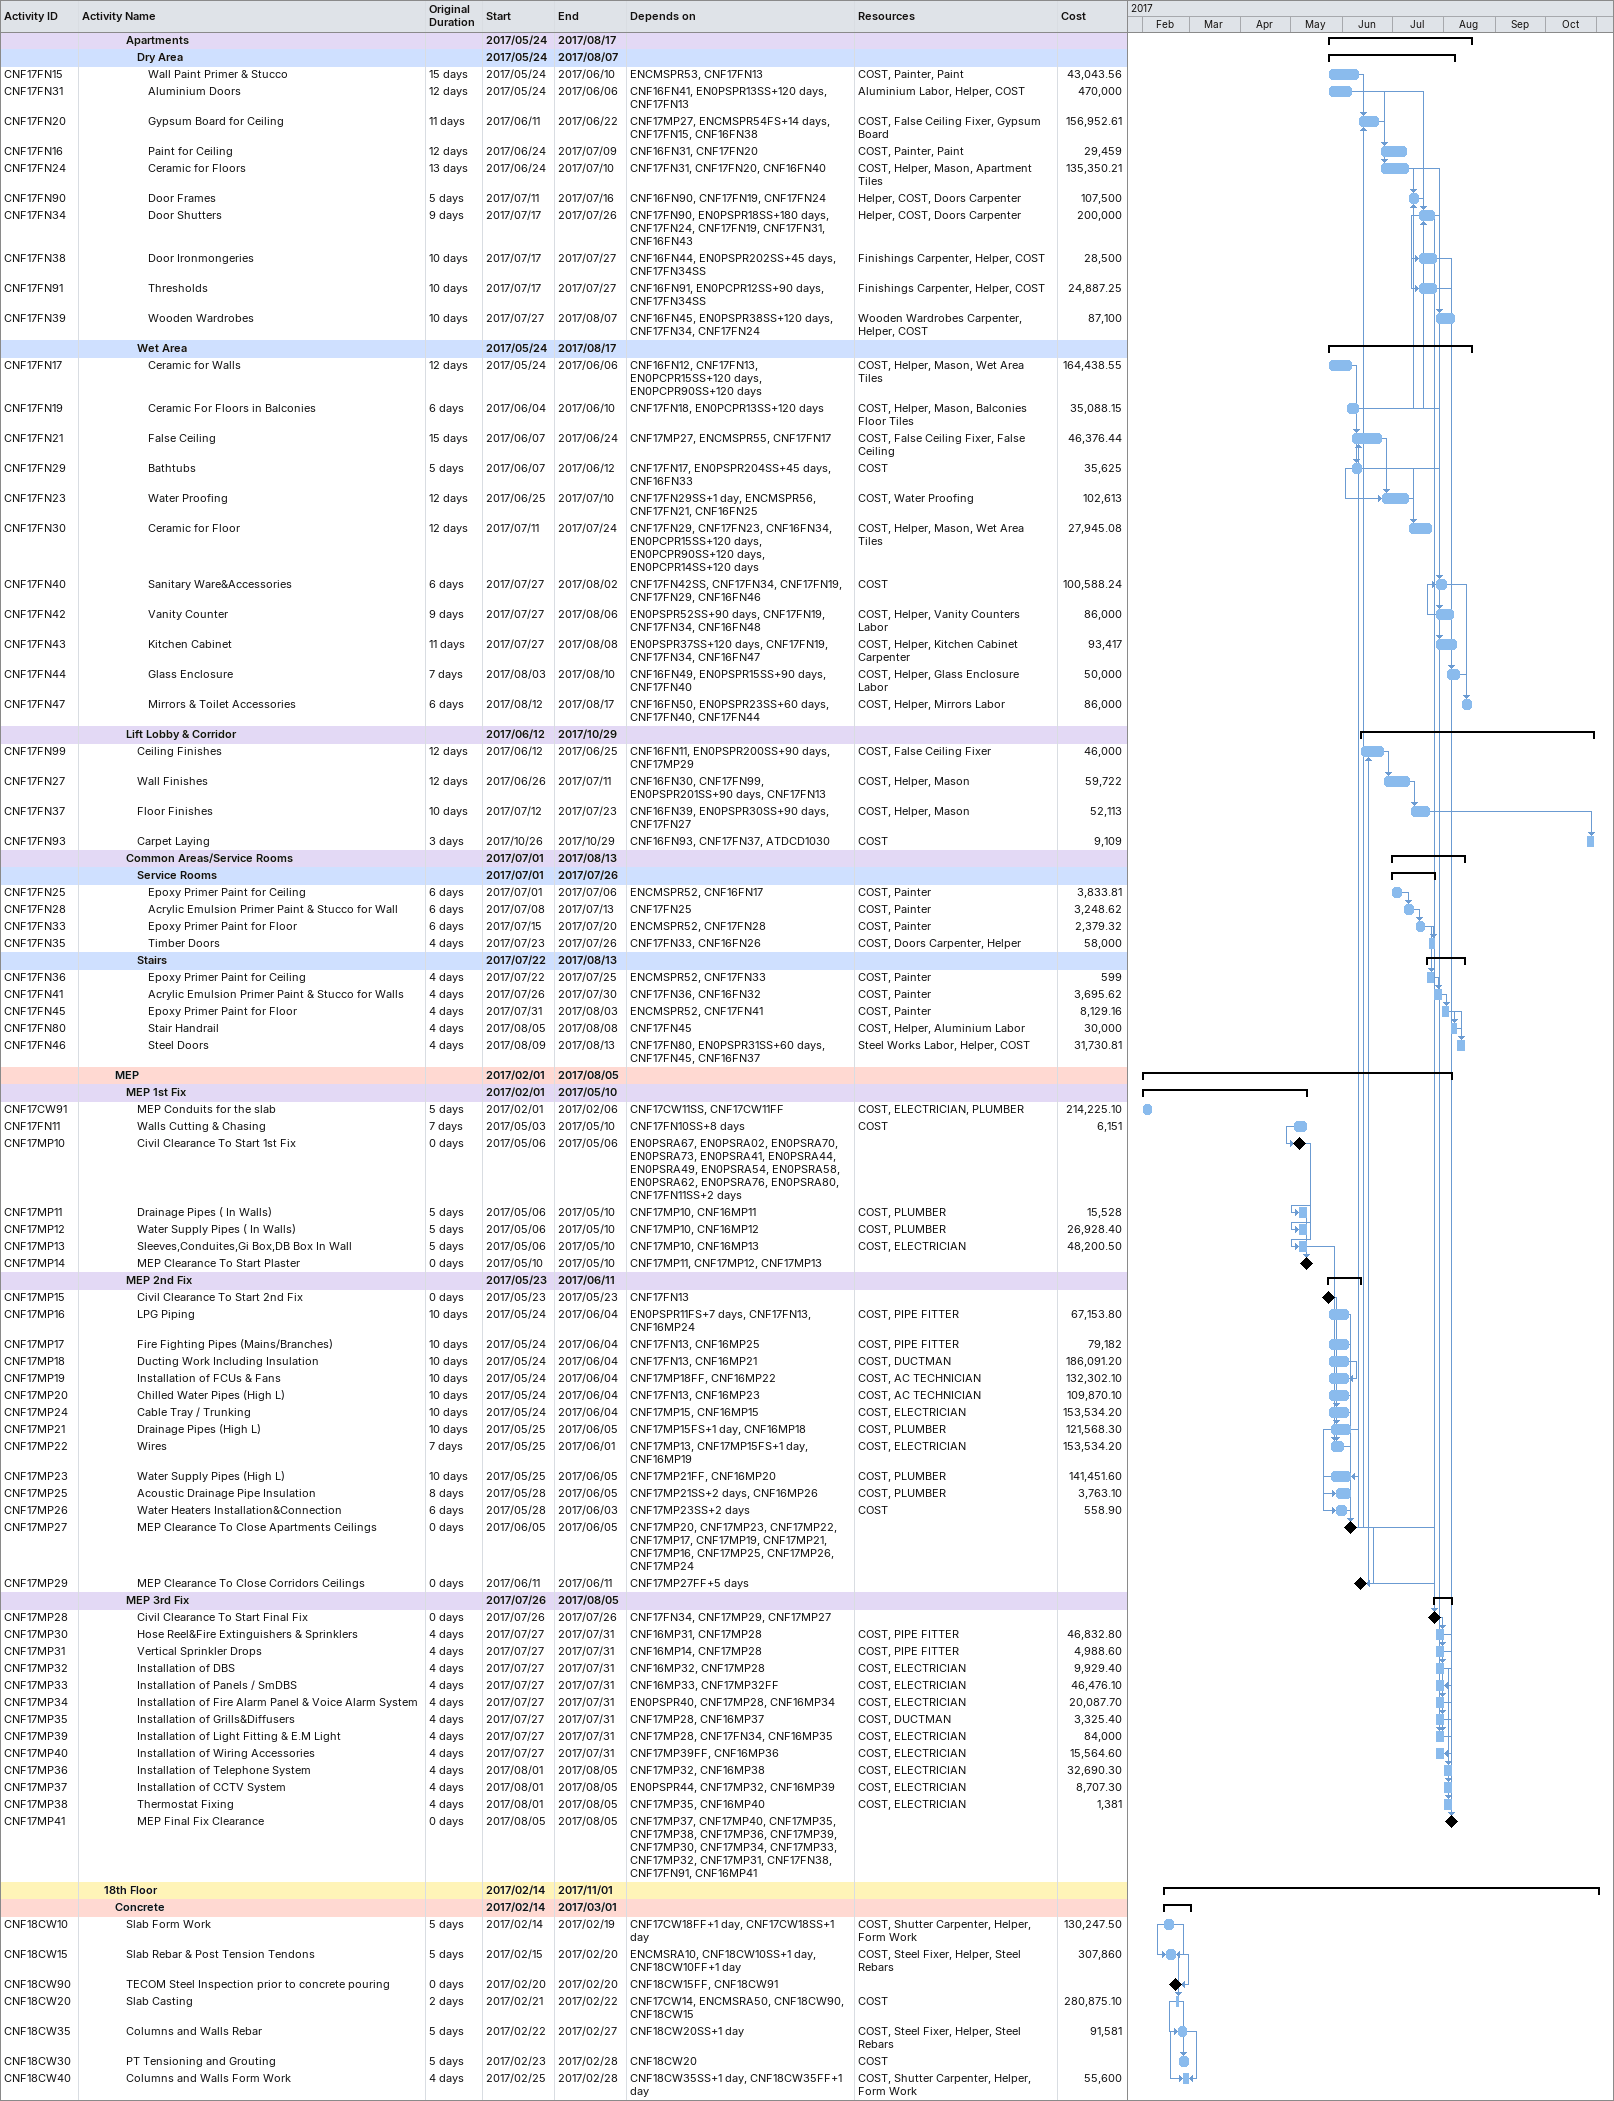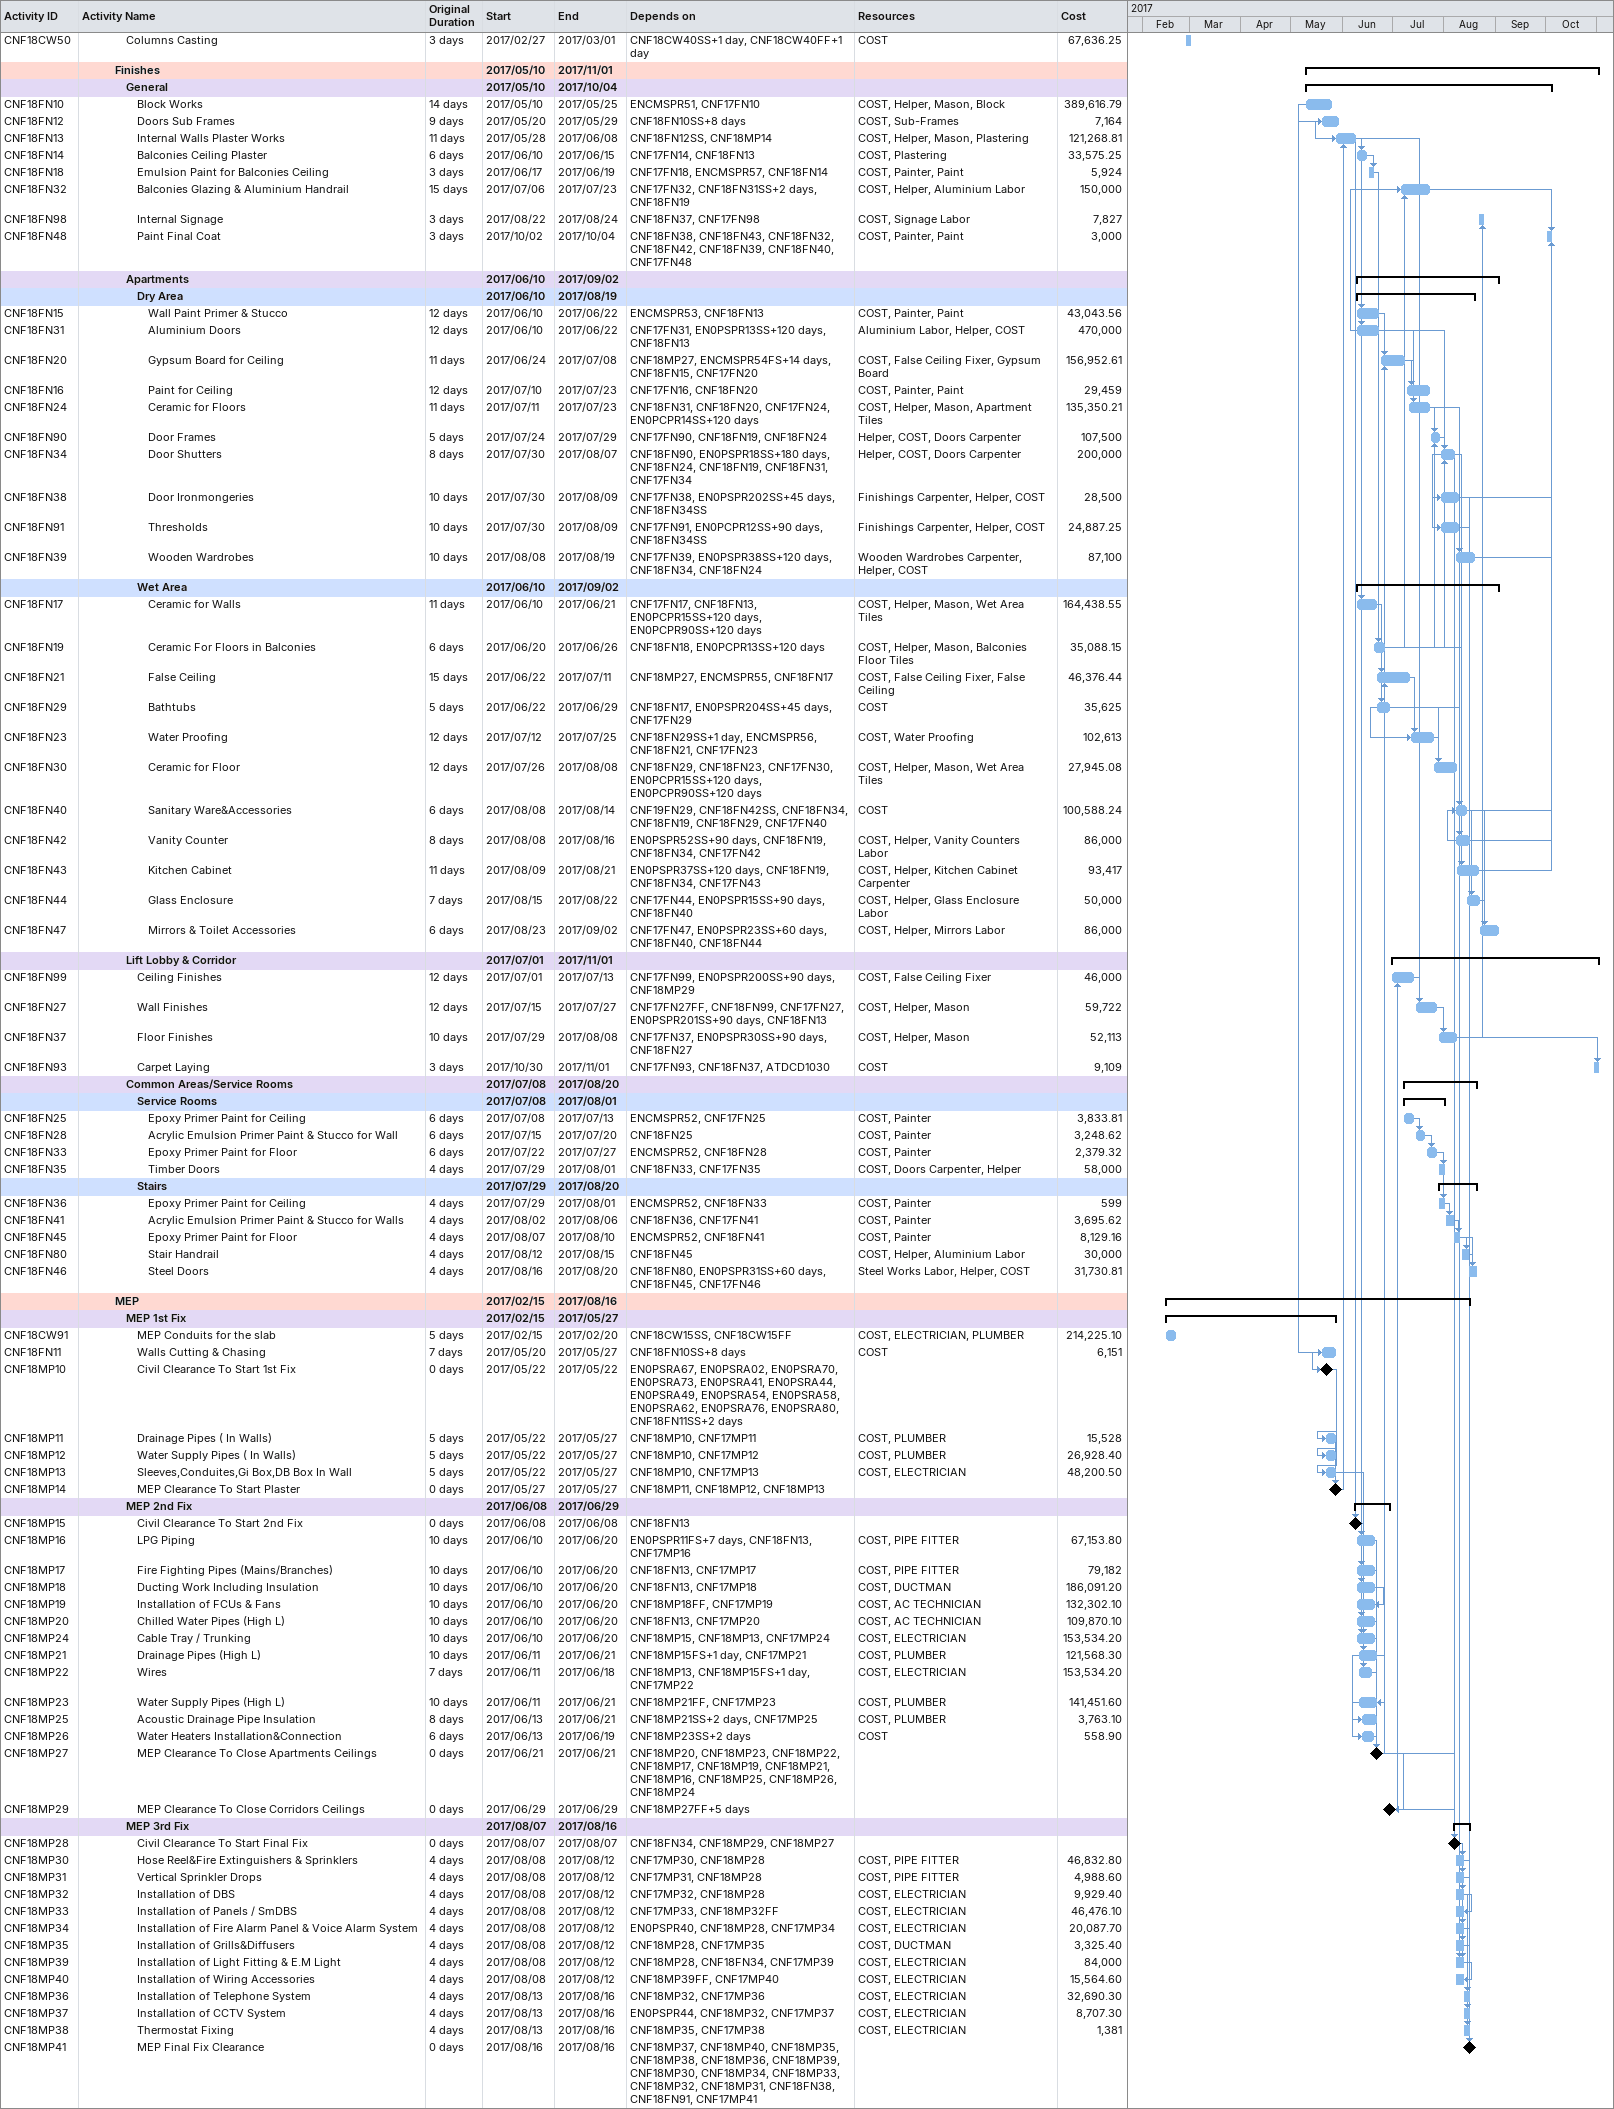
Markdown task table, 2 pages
| ID | Level | Task | Original duration | Start | Finish | Predecessors | Resources | Cost |
|---|---|---|---|---|---|---|---|---|
|  | 5 | **Apartments** |  | 2017-05-24 | 2017-08-17 |  |  |  |
|  | 6 | **Dry Area** |  | 2017-05-24 | 2017-08-07 |  |  |  |
| CNF17FN15 | 7 | Wall Paint Primer & Stucco | 15d | 2017-05-24 | 2017-06-10 | ENCMSPR53, CNF17FN13 | COST, Painter, Paint | 43043.56 |
| CNF17FN31 | 7 | Aluminium Doors | 12d | 2017-05-24 | 2017-06-06 | CNF16FN41, EN0PSPR13SS+120d, CNF17FN13 | Aluminium Labor, Helper, COST | 470000 |
| CNF17FN20 | 7 | Gypsum Board for Ceiling | 11d | 2017-06-11 | 2017-06-22 | CNF17MP27, ENCMSPR54FS+14d, CNF17FN15, CNF16FN38 | COST, False Ceiling Fixer, Gypsum Board | 156952.61 |
| CNF17FN16 | 7 | Paint for Ceiling | 12d | 2017-06-24 | 2017-07-09 | CNF16FN31, CNF17FN20 | COST, Painter, Paint | 29459 |
| CNF17FN24 | 7 | Ceramic for Floors | 13d | 2017-06-24 | 2017-07-10 | CNF17FN31, CNF17FN20, CNF16FN40 | COST, Helper, Mason, Apartment Tiles | 135350.21 |
| CNF17FN90 | 7 | Door Frames | 5d | 2017-07-11 | 2017-07-16 | CNF16FN90, CNF17FN19, CNF17FN24 | Helper, COST, Doors Carpenter | 107500 |
| CNF17FN34 | 7 | Door Shutters | 9d | 2017-07-17 | 2017-07-26 | CNF17FN90, EN0PSPR18SS+180d, CNF17FN24, CNF17FN19, CNF17FN31, CNF16FN43 | Helper, COST, Doors Carpenter | 200000 |
| CNF17FN38 | 7 | Door Ironmongeries | 10d | 2017-07-17 | 2017-07-27 | CNF16FN44, EN0PSPR202SS+45d, CNF17FN34SS | Finishings Carpenter, Helper, COST | 28500 |
| CNF17FN91 | 7 | Thresholds | 10d | 2017-07-17 | 2017-07-27 | CNF16FN91, EN0PCPR12SS+90d, CNF17FN34SS | Finishings Carpenter, Helper, COST | 24887.25 |
| CNF17FN39 | 7 | Wooden Wardrobes | 10d | 2017-07-27 | 2017-08-07 | CNF16FN45, EN0PSPR38SS+120d, CNF17FN34, CNF17FN24 | Wooden Wardrobes Carpenter, Helper, COST | 87100 |
|  | 6 | **Wet Area** |  | 2017-05-24 | 2017-08-17 |  |  |  |
| CNF17FN17 | 7 | Ceramic for Walls | 12d | 2017-05-24 | 2017-06-06 | CNF16FN12, CNF17FN13, EN0PCPR15SS+120d, EN0PCPR90SS+120d | COST, Helper, Mason, Wet Area Tiles | 164438.55 |
| CNF17FN19 | 7 | Ceramic For Floors in Balconies | 6d | 2017-06-04 | 2017-06-10 | CNF17FN18, EN0PCPR13SS+120d | COST, Helper, Mason, Balconies Floor Tiles | 35088.15 |
| CNF17FN21 | 7 | False Ceiling | 15d | 2017-06-07 | 2017-06-24 | CNF17MP27, ENCMSPR55, CNF17FN17 | COST, False Ceiling Fixer, False Ceiling | 46376.44 |
| CNF17FN29 | 7 | Bathtubs | 5d | 2017-06-07 | 2017-06-12 | CNF17FN17, EN0PSPR204SS+45d, CNF16FN33 | COST | 35625 |
| CNF17FN23 | 7 | Water Proofing | 12d | 2017-06-25 | 2017-07-10 | CNF17FN29SS+1d, ENCMSPR56, CNF17FN21, CNF16FN25 | COST, Water Proofing | 102613 |
| CNF17FN30 | 7 | Ceramic for Floor | 12d | 2017-07-11 | 2017-07-24 | CNF17FN29, CNF17FN23, CNF16FN34, EN0PCPR15SS+120d, EN0PCPR90SS+120d, EN0PCPR14SS+120d | COST, Helper, Mason, Wet Area Tiles | 27945.08 |
| CNF17FN40 | 7 | Sanitary Ware&Accessories | 6d | 2017-07-27 | 2017-08-02 | CNF17FN42SS, CNF17FN34, CNF17FN19, CNF17FN29, CNF16FN46 | COST | 100588.24 |
| CNF17FN42 | 7 | Vanity Counter | 9d | 2017-07-27 | 2017-08-06 | EN0PSPR52SS+90d, CNF17FN19, CNF17FN34, CNF16FN48 | COST, Helper, Vanity Counters Labor | 86000 |
| CNF17FN43 | 7 | Kitchen Cabinet | 11d | 2017-07-27 | 2017-08-08 | EN0PSPR37SS+120d, CNF17FN19, CNF17FN34, CNF16FN47 | COST, Helper, Kitchen Cabinet Carpenter | 93417 |
| CNF17FN44 | 7 | Glass Enclosure | 7d | 2017-08-03 | 2017-08-10 | CNF16FN49, EN0PSPR15SS+90d, CNF17FN40 | COST, Helper, Glass Enclosure Labor | 50000 |
| CNF17FN47 | 7 | Mirrors & Toilet Accessories | 6d | 2017-08-12 | 2017-08-17 | CNF16FN50, EN0PSPR23SS+60d, CNF17FN40, CNF17FN44 | COST, Helper, Mirrors Labor | 86000 |
|  | 5 | **Lift Lobby & Corridor** |  | 2017-06-12 | 2017-10-29 |  |  |  |
| CNF17FN99 | 6 | Ceiling Finishes | 12d | 2017-06-12 | 2017-06-25 | CNF16FN11, EN0PSPR200SS+90d, CNF17MP29 | COST, False Ceiling Fixer | 46000 |
| CNF17FN27 | 6 | Wall Finishes | 12d | 2017-06-26 | 2017-07-11 | CNF16FN30, CNF17FN99, EN0PSPR201SS+90d, CNF17FN13 | COST, Helper, Mason | 59722 |
| CNF17FN37 | 6 | Floor Finishes | 10d | 2017-07-12 | 2017-07-23 | CNF16FN39, EN0PSPR30SS+90d, CNF17FN27 | COST, Helper, Mason | 52113 |
| CNF17FN93 | 6 | Carpet Laying | 3d | 2017-10-26 | 2017-10-29 | CNF16FN93, CNF17FN37, ATDCD1030 | COST | 9109 |
|  | 5 | **Common Areas/Service Rooms** |  | 2017-07-01 | 2017-08-13 |  |  |  |
|  | 6 | **Service Rooms** |  | 2017-07-01 | 2017-07-26 |  |  |  |
| CNF17FN25 | 7 | Epoxy Primer Paint for Ceiling | 6d | 2017-07-01 | 2017-07-06 | ENCMSPR52, CNF16FN17 | COST, Painter | 3833.81 |
| CNF17FN28 | 7 | Acrylic Emulsion Primer Paint & Stucco for Wall | 6d | 2017-07-08 | 2017-07-13 | CNF17FN25 | COST, Painter | 3248.62 |
| CNF17FN33 | 7 | Epoxy Primer Paint for Floor | 6d | 2017-07-15 | 2017-07-20 | ENCMSPR52, CNF17FN28 | COST, Painter | 2379.32 |
| CNF17FN35 | 7 | Timber Doors | 4d | 2017-07-23 | 2017-07-26 | CNF17FN33, CNF16FN26 | COST, Doors Carpenter, Helper | 58000 |
|  | 6 | **Stairs** |  | 2017-07-22 | 2017-08-13 |  |  |  |
| CNF17FN36 | 7 | Epoxy Primer Paint for Ceiling | 4d | 2017-07-22 | 2017-07-25 | ENCMSPR52, CNF17FN33 | COST, Painter | 599 |
| CNF17FN41 | 7 | Acrylic Emulsion Primer Paint & Stucco for Walls | 4d | 2017-07-26 | 2017-07-30 | CNF17FN36, CNF16FN32 | COST, Painter | 3695.62 |
| CNF17FN45 | 7 | Epoxy Primer Paint for Floor | 4d | 2017-07-31 | 2017-08-03 | ENCMSPR52, CNF17FN41 | COST, Painter | 8129.16 |
| CNF17FN80 | 7 | Stair Handrail | 4d | 2017-08-05 | 2017-08-08 | CNF17FN45 | COST, Helper, Aluminium Labor | 30000 |
| CNF17FN46 | 7 | Steel Doors | 4d | 2017-08-09 | 2017-08-13 | CNF17FN80, EN0PSPR31SS+60d, CNF17FN45, CNF16FN37 | Steel Works Labor, Helper, COST | 31730.81 |
|  | 4 | **MEP** |  | 2017-02-01 | 2017-08-05 |  |  |  |
|  | 5 | **MEP 1st Fix** |  | 2017-02-01 | 2017-05-10 |  |  |  |
| CNF17CW91 | 6 | MEP Conduits for the slab | 5d | 2017-02-01 | 2017-02-06 | CNF17CW11SS, CNF17CW11FF | COST, ELECTRICIAN, PLUMBER | 214225.10 |
| CNF17FN11 | 6 | Walls Cutting & Chasing | 7d | 2017-05-03 | 2017-05-10 | CNF17FN10SS+8d | COST | 6151 |
| CNF17MP10 | 6 | Civil Clearance To Start 1st Fix | 0d | 2017-05-06 | 2017-05-06 | EN0PSRA67, EN0PSRA02, EN0PSRA70, EN0PSRA73, EN0PSRA41, EN0PSRA44, EN0PSRA49, EN0PSRA54, EN0PSRA58, EN0PSRA62, EN0PSRA76, EN0PSRA80, CNF17FN11SS+2d |  |  |
| CNF17MP11 | 6 | Drainage Pipes ( In Walls) | 5d | 2017-05-06 | 2017-05-10 | CNF17MP10, CNF16MP11 | COST, PLUMBER | 15528 |
| CNF17MP12 | 6 | Water Supply Pipes ( In Walls) | 5d | 2017-05-06 | 2017-05-10 | CNF17MP10, CNF16MP12 | COST, PLUMBER | 26928.40 |
| CNF17MP13 | 6 | Sleeves,Conduites,Gi Box,DB Box In Wall | 5d | 2017-05-06 | 2017-05-10 | CNF17MP10, CNF16MP13 | COST, ELECTRICIAN | 48200.50 |
| CNF17MP14 | 6 | MEP Clearance To Start Plaster | 0d | 2017-05-10 | 2017-05-10 | CNF17MP11, CNF17MP12, CNF17MP13 |  |  |
|  | 5 | **MEP 2nd Fix** |  | 2017-05-23 | 2017-06-11 |  |  |  |
| CNF17MP15 | 6 | Civil Clearance To Start 2nd Fix | 0d | 2017-05-23 | 2017-05-23 | CNF17FN13 |  |  |
| CNF17MP16 | 6 | LPG Piping | 10d | 2017-05-24 | 2017-06-04 | EN0PSPR11FS+7d, CNF17FN13, CNF16MP24 | COST, PIPE FITTER | 67153.80 |
| CNF17MP17 | 6 | Fire Fighting Pipes (Mains/Branches) | 10d | 2017-05-24 | 2017-06-04 | CNF17FN13, CNF16MP25 | COST, PIPE FITTER | 79182 |
| CNF17MP18 | 6 | Ducting Work Including Insulation | 10d | 2017-05-24 | 2017-06-04 | CNF17FN13, CNF16MP21 | COST, DUCTMAN | 186091.20 |
| CNF17MP19 | 6 | Installation of FCUs & Fans | 10d | 2017-05-24 | 2017-06-04 | CNF17MP18FF, CNF16MP22 | COST, AC TECHNICIAN | 132302.10 |
| CNF17MP20 | 6 | Chilled Water Pipes (High L) | 10d | 2017-05-24 | 2017-06-04 | CNF17FN13, CNF16MP23 | COST, AC TECHNICIAN | 109870.10 |
| CNF17MP24 | 6 | Cable Tray / Trunking | 10d | 2017-05-24 | 2017-06-04 | CNF17MP15, CNF16MP15 | COST, ELECTRICIAN | 153534.20 |
| CNF17MP21 | 6 | Drainage Pipes (High L) | 10d | 2017-05-25 | 2017-06-05 | CNF17MP15FS+1d, CNF16MP18 | COST, PLUMBER | 121568.30 |
| CNF17MP22 | 6 | Wires | 7d | 2017-05-25 | 2017-06-01 | CNF17MP13, CNF17MP15FS+1d, CNF16MP19 | COST, ELECTRICIAN | 153534.20 |
| CNF17MP23 | 6 | Water Supply Pipes (High L) | 10d | 2017-05-25 | 2017-06-05 | CNF17MP21FF, CNF16MP20 | COST, PLUMBER | 141451.60 |
| CNF17MP25 | 6 | Acoustic Drainage Pipe Insulation | 8d | 2017-05-28 | 2017-06-05 | CNF17MP21SS+2d, CNF16MP26 | COST, PLUMBER | 3763.10 |
| CNF17MP26 | 6 | Water Heaters Installation&Connection | 6d | 2017-05-28 | 2017-06-03 | CNF17MP23SS+2d | COST | 558.90 |
| CNF17MP27 | 6 | MEP Clearance To Close Apartments Ceilings | 0d | 2017-06-05 | 2017-06-05 | CNF17MP20, CNF17MP23, CNF17MP22, CNF17MP17, CNF17MP19, CNF17MP21, CNF17MP16, CNF17MP25, CNF17MP26, CNF17MP24 |  |  |
| CNF17MP29 | 6 | MEP Clearance To Close Corridors Ceilings | 0d | 2017-06-11 | 2017-06-11 | CNF17MP27FF+5d |  |  |
|  | 5 | **MEP 3rd Fix** |  | 2017-07-26 | 2017-08-05 |  |  |  |
| CNF17MP28 | 6 | Civil Clearance To Start Final Fix | 0d | 2017-07-26 | 2017-07-26 | CNF17FN34, CNF17MP29, CNF17MP27 |  |  |
| CNF17MP30 | 6 | Hose Reel&Fire Extinguishers & Sprinklers | 4d | 2017-07-27 | 2017-07-31 | CNF16MP31, CNF17MP28 | COST, PIPE FITTER | 46832.80 |
| CNF17MP31 | 6 | Vertical Sprinkler Drops | 4d | 2017-07-27 | 2017-07-31 | CNF16MP14, CNF17MP28 | COST, PIPE FITTER | 4988.60 |
| CNF17MP32 | 6 | Installation of DBS | 4d | 2017-07-27 | 2017-07-31 | CNF16MP32, CNF17MP28 | COST, ELECTRICIAN | 9929.40 |
| CNF17MP33 | 6 | Installation of Panels / SmDBS | 4d | 2017-07-27 | 2017-07-31 | CNF16MP33, CNF17MP32FF | COST, ELECTRICIAN | 46476.10 |
| CNF17MP34 | 6 | Installation of Fire Alarm Panel & Voice Alarm System | 4d | 2017-07-27 | 2017-07-31 | EN0PSPR40, CNF17MP28, CNF16MP34 | COST, ELECTRICIAN | 20087.70 |
| CNF17MP35 | 6 | Installation of Grills&Diffusers | 4d | 2017-07-27 | 2017-07-31 | CNF17MP28, CNF16MP37 | COST, DUCTMAN | 3325.40 |
| CNF17MP39 | 6 | Installation of Light Fitting & E.M Light | 4d | 2017-07-27 | 2017-07-31 | CNF17MP28, CNF17FN34, CNF16MP35 | COST, ELECTRICIAN | 84000 |
| CNF17MP40 | 6 | Installation of Wiring Accessories | 4d | 2017-07-27 | 2017-07-31 | CNF17MP39FF, CNF16MP36 | COST, ELECTRICIAN | 15564.60 |
| CNF17MP36 | 6 | Installation of Telephone System | 4d | 2017-08-01 | 2017-08-05 | CNF17MP32, CNF16MP38 | COST, ELECTRICIAN | 32690.30 |
| CNF17MP37 | 6 | Installation of CCTV System | 4d | 2017-08-01 | 2017-08-05 | EN0PSPR44, CNF17MP32, CNF16MP39 | COST, ELECTRICIAN | 8707.30 |
| CNF17MP38 | 6 | Thermostat Fixing | 4d | 2017-08-01 | 2017-08-05 | CNF17MP35, CNF16MP40 | COST, ELECTRICIAN | 1381 |
| CNF17MP41 | 6 | MEP Final Fix Clearance | 0d | 2017-08-05 | 2017-08-05 | CNF17MP37, CNF17MP40, CNF17MP35, CNF17MP38, CNF17MP36, CNF17MP39, CNF17MP30, CNF17MP34, CNF17MP33, CNF17MP32, CNF17MP31, CNF17FN38, CNF17FN91, CNF16MP41 |  |  |
|  | 3 | **18th Floor** |  | 2017-02-14 | 2017-11-01 |  |  |  |
|  | 4 | **Concrete** |  | 2017-02-14 | 2017-03-01 |  |  |  |
| CNF18CW10 | 5 | Slab Form Work | 5d | 2017-02-14 | 2017-02-19 | CNF17CW18FF+1d, CNF17CW18SS+1d | COST, Shutter Carpenter, Helper, Form Work | 130247.50 |
| CNF18CW15 | 5 | Slab Rebar & Post Tension Tendons | 5d | 2017-02-15 | 2017-02-20 | ENCMSRA10, CNF18CW10SS+1d, CNF18CW10FF+1d | COST, Steel Fixer, Helper, Steel Rebars | 307860 |
| CNF18CW90 | 5 | TECOM Steel Inspection prior to concrete pouring | 0d | 2017-02-20 | 2017-02-20 | CNF18CW15FF, CNF18CW91 |  |  |
| CNF18CW20 | 5 | Slab Casting | 2d | 2017-02-21 | 2017-02-22 | CNF17CW14, ENCMSRA50, CNF18CW90, CNF18CW15 | COST | 280875.10 |
| CNF18CW35 | 5 | Columns and Walls Rebar | 5d | 2017-02-22 | 2017-02-27 | CNF18CW20SS+1d | COST, Steel Fixer, Helper, Steel Rebars | 91581 |
| CNF18CW30 | 5 | PT Tensioning and Grouting | 5d | 2017-02-23 | 2017-02-28 | CNF18CW20 | COST |  |
| CNF18CW40 | 5 | Columns and Walls Form Work | 4d | 2017-02-25 | 2017-02-28 | CNF18CW35SS+1d, CNF18CW35FF+1d | COST, Shutter Carpenter, Helper, Form Work | 55600 |
| CNF18CW50 | 5 | Columns Casting | 3d | 2017-02-27 | 2017-03-01 | CNF18CW40SS+1d, CNF18CW40FF+1d | COST | 67636.25 |
|  | 4 | **Finishes** |  | 2017-05-10 | 2017-11-01 |  |  |  |
|  | 5 | **General** |  | 2017-05-10 | 2017-10-04 |  |  |  |
| CNF18FN10 | 6 | Block Works | 14d | 2017-05-10 | 2017-05-25 | ENCMSPR51, CNF17FN10 | COST, Helper, Mason, Block | 389616.79 |
| CNF18FN12 | 6 | Doors Sub Frames | 9d | 2017-05-20 | 2017-05-29 | CNF18FN10SS+8d | COST, Sub-Frames | 7164 |
| CNF18FN13 | 6 | Internal Walls Plaster Works | 11d | 2017-05-28 | 2017-06-08 | CNF18FN12SS, CNF18MP14 | COST, Helper, Mason, Plastering | 121268.81 |
| CNF18FN14 | 6 | Balconies Ceiling Plaster | 6d | 2017-06-10 | 2017-06-15 | CNF17FN14, CNF18FN13 | COST, Plastering | 33575.25 |
| CNF18FN18 | 6 | Emulsion Paint for Balconies Ceiling | 3d | 2017-06-17 | 2017-06-19 | CNF17FN18, ENCMSPR57, CNF18FN14 | COST, Painter, Paint | 5924 |
| CNF18FN32 | 6 | Balconies Glazing & Aluminium Handrail | 15d | 2017-07-06 | 2017-07-23 | CNF17FN32, CNF18FN31SS+2d, CNF18FN19 | COST, Helper, Aluminium Labor | 150000 |
| CNF18FN98 | 6 | Internal Signage | 3d | 2017-08-22 | 2017-08-24 | CNF18FN37, CNF17FN98 | COST, Signage Labor | 7827 |
| CNF18FN48 | 6 | Paint Final Coat | 3d | 2017-10-02 | 2017-10-04 | CNF18FN38, CNF18FN43, CNF18FN32, CNF18FN42, CNF18FN39, CNF18FN40, CNF17FN48 | COST, Painter, Paint | 3000 |
|  | 5 | **Apartments** |  | 2017-06-10 | 2017-09-02 |  |  |  |
|  | 6 | **Dry Area** |  | 2017-06-10 | 2017-08-19 |  |  |  |
| CNF18FN15 | 7 | Wall Paint Primer & Stucco | 12d | 2017-06-10 | 2017-06-22 | ENCMSPR53, CNF18FN13 | COST, Painter, Paint | 43043.56 |
| CNF18FN31 | 7 | Aluminium Doors | 12d | 2017-06-10 | 2017-06-22 | CNF17FN31, EN0PSPR13SS+120d, CNF18FN13 | Aluminium Labor, Helper, COST | 470000 |
| CNF18FN20 | 7 | Gypsum Board for Ceiling | 11d | 2017-06-24 | 2017-07-08 | CNF18MP27, ENCMSPR54FS+14d, CNF18FN15, CNF17FN20 | COST, False Ceiling Fixer, Gypsum Board | 156952.61 |
| CNF18FN16 | 7 | Paint for Ceiling | 12d | 2017-07-10 | 2017-07-23 | CNF17FN16, CNF18FN20 | COST, Painter, Paint | 29459 |
| CNF18FN24 | 7 | Ceramic for Floors | 11d | 2017-07-11 | 2017-07-23 | CNF18FN31, CNF18FN20, CNF17FN24, EN0PCPR14SS+120d | COST, Helper, Mason, Apartment Tiles | 135350.21 |
| CNF18FN90 | 7 | Door Frames | 5d | 2017-07-24 | 2017-07-29 | CNF17FN90, CNF18FN19, CNF18FN24 | Helper, COST, Doors Carpenter | 107500 |
| CNF18FN34 | 7 | Door Shutters | 8d | 2017-07-30 | 2017-08-07 | CNF18FN90, EN0PSPR18SS+180d, CNF18FN24, CNF18FN19, CNF18FN31, CNF17FN34 | Helper, COST, Doors Carpenter | 200000 |
| CNF18FN38 | 7 | Door Ironmongeries | 10d | 2017-07-30 | 2017-08-09 | CNF17FN38, EN0PSPR202SS+45d, CNF18FN34SS | Finishings Carpenter, Helper, COST | 28500 |
| CNF18FN91 | 7 | Thresholds | 10d | 2017-07-30 | 2017-08-09 | CNF17FN91, EN0PCPR12SS+90d, CNF18FN34SS | Finishings Carpenter, Helper, COST | 24887.25 |
| CNF18FN39 | 7 | Wooden Wardrobes | 10d | 2017-08-08 | 2017-08-19 | CNF17FN39, EN0PSPR38SS+120d, CNF18FN34, CNF18FN24 | Wooden Wardrobes Carpenter, Helper, COST | 87100 |
|  | 6 | **Wet Area** |  | 2017-06-10 | 2017-09-02 |  |  |  |
| CNF18FN17 | 7 | Ceramic for Walls | 11d | 2017-06-10 | 2017-06-21 | CNF17FN17, CNF18FN13, EN0PCPR15SS+120d, EN0PCPR90SS+120d | COST, Helper, Mason, Wet Area Tiles | 164438.55 |
| CNF18FN19 | 7 | Ceramic For Floors in Balconies | 6d | 2017-06-20 | 2017-06-26 | CNF18FN18, EN0PCPR13SS+120d | COST, Helper, Mason, Balconies Floor Tiles | 35088.15 |
| CNF18FN21 | 7 | False Ceiling | 15d | 2017-06-22 | 2017-07-11 | CNF18MP27, ENCMSPR55, CNF18FN17 | COST, False Ceiling Fixer, False Ceiling | 46376.44 |
| CNF18FN29 | 7 | Bathtubs | 5d | 2017-06-22 | 2017-06-29 | CNF18FN17, EN0PSPR204SS+45d, CNF17FN29 | COST | 35625 |
| CNF18FN23 | 7 | Water Proofing | 12d | 2017-07-12 | 2017-07-25 | CNF18FN29SS+1d, ENCMSPR56, CNF18FN21, CNF17FN23 | COST, Water Proofing | 102613 |
| CNF18FN30 | 7 | Ceramic for Floor | 12d | 2017-07-26 | 2017-08-08 | CNF18FN29, CNF18FN23, CNF17FN30, EN0PCPR15SS+120d, EN0PCPR90SS+120d | COST, Helper, Mason, Wet Area Tiles | 27945.08 |
| CNF18FN40 | 7 | Sanitary Ware&Accessories | 6d | 2017-08-08 | 2017-08-14 | CNF19FN29, CNF18FN42SS, CNF18FN34, CNF18FN19, CNF18FN29, CNF17FN40 | COST | 100588.24 |
| CNF18FN42 | 7 | Vanity Counter | 8d | 2017-08-08 | 2017-08-16 | EN0PSPR52SS+90d, CNF18FN19, CNF18FN34, CNF17FN42 | COST, Helper, Vanity Counters Labor | 86000 |
| CNF18FN43 | 7 | Kitchen Cabinet | 11d | 2017-08-09 | 2017-08-21 | EN0PSPR37SS+120d, CNF18FN19, CNF18FN34, CNF17FN43 | COST, Helper, Kitchen Cabinet Carpenter | 93417 |
| CNF18FN44 | 7 | Glass Enclosure | 7d | 2017-08-15 | 2017-08-22 | CNF17FN44, EN0PSPR15SS+90d, CNF18FN40 | COST, Helper, Glass Enclosure Labor | 50000 |
| CNF18FN47 | 7 | Mirrors & Toilet Accessories | 6d | 2017-08-23 | 2017-09-02 | CNF17FN47, EN0PSPR23SS+60d, CNF18FN40, CNF18FN44 | COST, Helper, Mirrors Labor | 86000 |
|  | 5 | **Lift Lobby & Corridor** |  | 2017-07-01 | 2017-11-01 |  |  |  |
| CNF18FN99 | 6 | Ceiling Finishes | 12d | 2017-07-01 | 2017-07-13 | CNF17FN99, EN0PSPR200SS+90d, CNF18MP29 | COST, False Ceiling Fixer | 46000 |
| CNF18FN27 | 6 | Wall Finishes | 12d | 2017-07-15 | 2017-07-27 | CNF17FN27FF, CNF18FN99, CNF17FN27, EN0PSPR201SS+90d, CNF18FN13 | COST, Helper, Mason | 59722 |
| CNF18FN37 | 6 | Floor Finishes | 10d | 2017-07-29 | 2017-08-08 | CNF17FN37, EN0PSPR30SS+90d, CNF18FN27 | COST, Helper, Mason | 52113 |
| CNF18FN93 | 6 | Carpet Laying | 3d | 2017-10-30 | 2017-11-01 | CNF17FN93, CNF18FN37, ATDCD1030 | COST | 9109 |
|  | 5 | **Common Areas/Service Rooms** |  | 2017-07-08 | 2017-08-20 |  |  |  |
|  | 6 | **Service Rooms** |  | 2017-07-08 | 2017-08-01 |  |  |  |
| CNF18FN25 | 7 | Epoxy Primer Paint for Ceiling | 6d | 2017-07-08 | 2017-07-13 | ENCMSPR52, CNF17FN25 | COST, Painter | 3833.81 |
| CNF18FN28 | 7 | Acrylic Emulsion Primer Paint & Stucco for Wall | 6d | 2017-07-15 | 2017-07-20 | CNF18FN25 | COST, Painter | 3248.62 |
| CNF18FN33 | 7 | Epoxy Primer Paint for Floor | 6d | 2017-07-22 | 2017-07-27 | ENCMSPR52, CNF18FN28 | COST, Painter | 2379.32 |
| CNF18FN35 | 7 | Timber Doors | 4d | 2017-07-29 | 2017-08-01 | CNF18FN33, CNF17FN35 | COST, Doors Carpenter, Helper | 58000 |
|  | 6 | **Stairs** |  | 2017-07-29 | 2017-08-20 |  |  |  |
| CNF18FN36 | 7 | Epoxy Primer Paint for Ceiling | 4d | 2017-07-29 | 2017-08-01 | ENCMSPR52, CNF18FN33 | COST, Painter | 599 |
| CNF18FN41 | 7 | Acrylic Emulsion Primer Paint & Stucco for Walls | 4d | 2017-08-02 | 2017-08-06 | CNF18FN36, CNF17FN41 | COST, Painter | 3695.62 |
| CNF18FN45 | 7 | Epoxy Primer Paint for Floor | 4d | 2017-08-07 | 2017-08-10 | ENCMSPR52, CNF18FN41 | COST, Painter | 8129.16 |
| CNF18FN80 | 7 | Stair Handrail | 4d | 2017-08-12 | 2017-08-15 | CNF18FN45 | COST, Helper, Aluminium Labor | 30000 |
| CNF18FN46 | 7 | Steel Doors | 4d | 2017-08-16 | 2017-08-20 | CNF18FN80, EN0PSPR31SS+60d, CNF18FN45, CNF17FN46 | Steel Works Labor, Helper, COST | 31730.81 |
|  | 4 | **MEP** |  | 2017-02-15 | 2017-08-16 |  |  |  |
|  | 5 | **MEP 1st Fix** |  | 2017-02-15 | 2017-05-27 |  |  |  |
| CNF18CW91 | 6 | MEP Conduits for the slab | 5d | 2017-02-15 | 2017-02-20 | CNF18CW15SS, CNF18CW15FF | COST, ELECTRICIAN, PLUMBER | 214225.10 |
| CNF18FN11 | 6 | Walls Cutting & Chasing | 7d | 2017-05-20 | 2017-05-27 | CNF18FN10SS+8d | COST | 6151 |
| CNF18MP10 | 6 | Civil Clearance To Start 1st Fix | 0d | 2017-05-22 | 2017-05-22 | EN0PSRA67, EN0PSRA02, EN0PSRA70, EN0PSRA73, EN0PSRA41, EN0PSRA44, EN0PSRA49, EN0PSRA54, EN0PSRA58, EN0PSRA62, EN0PSRA76, EN0PSRA80, CNF18FN11SS+2d |  |  |
| CNF18MP11 | 6 | Drainage Pipes ( In Walls) | 5d | 2017-05-22 | 2017-05-27 | CNF18MP10, CNF17MP11 | COST, PLUMBER | 15528 |
| CNF18MP12 | 6 | Water Supply Pipes ( In Walls) | 5d | 2017-05-22 | 2017-05-27 | CNF18MP10, CNF17MP12 | COST, PLUMBER | 26928.40 |
| CNF18MP13 | 6 | Sleeves,Conduites,Gi Box,DB Box In Wall | 5d | 2017-05-22 | 2017-05-27 | CNF18MP10, CNF17MP13 | COST, ELECTRICIAN | 48200.50 |
| CNF18MP14 | 6 | MEP Clearance To Start Plaster | 0d | 2017-05-27 | 2017-05-27 | CNF18MP11, CNF18MP12, CNF18MP13 |  |  |
|  | 5 | **MEP 2nd Fix** |  | 2017-06-08 | 2017-06-29 |  |  |  |
| CNF18MP15 | 6 | Civil Clearance To Start 2nd Fix | 0d | 2017-06-08 | 2017-06-08 | CNF18FN13 |  |  |
| CNF18MP16 | 6 | LPG Piping | 10d | 2017-06-10 | 2017-06-20 | EN0PSPR11FS+7d, CNF18FN13, CNF17MP16 | COST, PIPE FITTER | 67153.80 |
| CNF18MP17 | 6 | Fire Fighting Pipes (Mains/Branches) | 10d | 2017-06-10 | 2017-06-20 | CNF18FN13, CNF17MP17 | COST, PIPE FITTER | 79182 |
| CNF18MP18 | 6 | Ducting Work Including Insulation | 10d | 2017-06-10 | 2017-06-20 | CNF18FN13, CNF17MP18 | COST, DUCTMAN | 186091.20 |
| CNF18MP19 | 6 | Installation of FCUs & Fans | 10d | 2017-06-10 | 2017-06-20 | CNF18MP18FF, CNF17MP19 | COST, AC TECHNICIAN | 132302.10 |
| CNF18MP20 | 6 | Chilled Water Pipes (High L) | 10d | 2017-06-10 | 2017-06-20 | CNF18FN13, CNF17MP20 | COST, AC TECHNICIAN | 109870.10 |
| CNF18MP24 | 6 | Cable Tray / Trunking | 10d | 2017-06-10 | 2017-06-20 | CNF18MP15, CNF18MP13, CNF17MP24 | COST, ELECTRICIAN | 153534.20 |
| CNF18MP21 | 6 | Drainage Pipes (High L) | 10d | 2017-06-11 | 2017-06-21 | CNF18MP15FS+1d, CNF17MP21 | COST, PLUMBER | 121568.30 |
| CNF18MP22 | 6 | Wires | 7d | 2017-06-11 | 2017-06-18 | CNF18MP13, CNF18MP15FS+1d, CNF17MP22 | COST, ELECTRICIAN | 153534.20 |
| CNF18MP23 | 6 | Water Supply Pipes (High L) | 10d | 2017-06-11 | 2017-06-21 | CNF18MP21FF, CNF17MP23 | COST, PLUMBER | 141451.60 |
| CNF18MP25 | 6 | Acoustic Drainage Pipe Insulation | 8d | 2017-06-13 | 2017-06-21 | CNF18MP21SS+2d, CNF17MP25 | COST, PLUMBER | 3763.10 |
| CNF18MP26 | 6 | Water Heaters Installation&Connection | 6d | 2017-06-13 | 2017-06-19 | CNF18MP23SS+2d | COST | 558.90 |
| CNF18MP27 | 6 | MEP Clearance To Close Apartments Ceilings | 0d | 2017-06-21 | 2017-06-21 | CNF18MP20, CNF18MP23, CNF18MP22, CNF18MP17, CNF18MP19, CNF18MP21, CNF18MP16, CNF18MP25, CNF18MP26, CNF18MP24 |  |  |
| CNF18MP29 | 6 | MEP Clearance To Close Corridors Ceilings | 0d | 2017-06-29 | 2017-06-29 | CNF18MP27FF+5d |  |  |
|  | 5 | **MEP 3rd Fix** |  | 2017-08-07 | 2017-08-16 |  |  |  |
| CNF18MP28 | 6 | Civil Clearance To Start Final Fix | 0d | 2017-08-07 | 2017-08-07 | CNF18FN34, CNF18MP29, CNF18MP27 |  |  |
| CNF18MP30 | 6 | Hose Reel&Fire Extinguishers & Sprinklers | 4d | 2017-08-08 | 2017-08-12 | CNF17MP30, CNF18MP28 | COST, PIPE FITTER | 46832.80 |
| CNF18MP31 | 6 | Vertical Sprinkler Drops | 4d | 2017-08-08 | 2017-08-12 | CNF17MP31, CNF18MP28 | COST, PIPE FITTER | 4988.60 |
| CNF18MP32 | 6 | Installation of DBS | 4d | 2017-08-08 | 2017-08-12 | CNF17MP32, CNF18MP28 | COST, ELECTRICIAN | 9929.40 |
| CNF18MP33 | 6 | Installation of Panels / SmDBS | 4d | 2017-08-08 | 2017-08-12 | CNF17MP33, CNF18MP32FF | COST, ELECTRICIAN | 46476.10 |
| CNF18MP34 | 6 | Installation of Fire Alarm Panel & Voice Alarm System | 4d | 2017-08-08 | 2017-08-12 | EN0PSPR40, CNF18MP28, CNF17MP34 | COST, ELECTRICIAN | 20087.70 |
| CNF18MP35 | 6 | Installation of Grills&Diffusers | 4d | 2017-08-08 | 2017-08-12 | CNF18MP28, CNF17MP35 | COST, DUCTMAN | 3325.40 |
| CNF18MP39 | 6 | Installation of Light Fitting & E.M Light | 4d | 2017-08-08 | 2017-08-12 | CNF18MP28, CNF18FN34, CNF17MP39 | COST, ELECTRICIAN | 84000 |
| CNF18MP40 | 6 | Installation of Wiring Accessories | 4d | 2017-08-08 | 2017-08-12 | CNF18MP39FF, CNF17MP40 | COST, ELECTRICIAN | 15564.60 |
| CNF18MP36 | 6 | Installation of Telephone System | 4d | 2017-08-13 | 2017-08-16 | CNF18MP32, CNF17MP36 | COST, ELECTRICIAN | 32690.30 |
| CNF18MP37 | 6 | Installation of CCTV System | 4d | 2017-08-13 | 2017-08-16 | EN0PSPR44, CNF18MP32, CNF17MP37 | COST, ELECTRICIAN | 8707.30 |
| CNF18MP38 | 6 | Thermostat Fixing | 4d | 2017-08-13 | 2017-08-16 | CNF18MP35, CNF17MP38 | COST, ELECTRICIAN | 1381 |
| CNF18MP41 | 6 | MEP Final Fix Clearance | 0d | 2017-08-16 | 2017-08-16 | CNF18MP37, CNF18MP40, CNF18MP35, CNF18MP38, CNF18MP36, CNF18MP39, CNF18MP30, CNF18MP34, CNF18MP33, CNF18MP32, CNF18MP31, CNF18FN38, CNF18FN91, CNF17MP41 |  |  |
